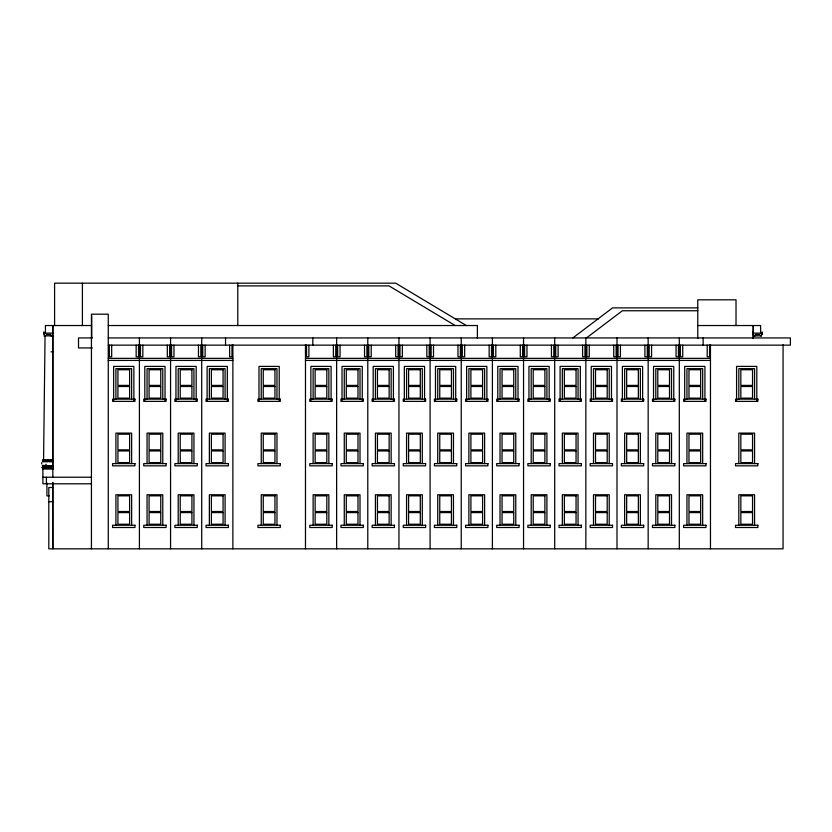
<?xml version="1.0" encoding="UTF-8"?>
<svg xmlns="http://www.w3.org/2000/svg" width="832" height="832" viewBox="0 0 832 832"><rect width="100%" height="100%" fill="white"/><g stroke="black" fill="none" stroke-linecap="round" stroke-linejoin="round"><path stroke-width="1.25" d="M752.908 334.277L752.908 331.958M762.154 334.277L762.154 331.947M44.377 460.086L43.566 460.086L45.063 335.67M41.704 462.686L41.621 463.913M44.221 333.122L43.95 333.788L44.564 333.788L43.95 333.788L43.95 332.446M761.821 333.112L762.102 332.436L762.102 333.778L761.478 333.788L762.102 333.788M52.832 467.449L42.203 467.459L42.765 466.638L53.331 466.638M42.203 467.438L42.765 466.627M572.842 337.938L612.56 307.882L697.778 307.882M586.466 337.938L622.367 310.762L697.778 310.762M43.566 460.086L42.609 460.086L46.28 460.086M43.046 461.614L42.411 461.583L44.086 461.583M45.302 335.868L43.95 335.878L53.03 335.878L50.877 335.868M760.739 335.878C765.638 335.868 747.698 335.889 755.165 335.868M52.759 460.086L51.116 460.086M52.582 460.086L49.982 460.086M53.05 461.583L50.96 461.583M52.582 461.614L49.587 461.583M237.786 285.886L389.033 285.886L455.166 325.53M455.655 318.874L598.624 318.874M91.499 325.53L45.438 325.53L45.438 332.738M108.264 325.53L477.402 325.53L477.402 338.364M697.778 325.53L760.604 325.53L760.604 332.738M43.898 333.122L53.134 333.122M752.908 333.122L762.154 333.122M50.877 334.506L46.259 334.506M755.165 334.506L759.782 334.506M92.404 337.938L78.51 337.938L78.51 347.942L92.404 347.942M108.264 337.938L790.4 337.938L790.4 345.145L108.264 345.145M51.012 351.832L52.77 351.832M108.264 358.342L232.877 358.342M305.479 358.342L710.466 358.342M108.264 360.422L232.877 360.422M305.479 360.422L710.466 360.422M47.518 460.086L50.357 460.086M48.745 460.086L44.845 460.086M46.634 461.583L50.357 461.614M44.845 461.614L47.518 461.614M42.89 465.722L53.331 465.722M52.676 467.99L42.411 467.99L42.328 467.438M52.458 468.489L42.557 467.979M42.827 468.478L42.89 469.04L53.321 469.04M42.89 477.235L91.51 477.225M91.51 483.798L42.89 483.798L42.89 469.03M52.77 487.5L48.807 487.5L48.807 548.829L783.068 548.829L783.068 344.77M49.265 495.893L46.914 495.893L46.914 482.903M48.807 501.706L52.77 501.706M45.261 461.583L43.638 461.614M466.367 325.53L395.689 283.171L54.59 283.171L54.59 325.53M756.808 401.388L756.808 366.402L736.58 366.402L736.58 401.388M754.562 399.142L754.562 368.659L738.826 368.659L738.826 399.142M754.562 463.59L754.562 433.108L738.826 433.108L738.826 463.59M754.562 525.242L754.562 494.759L738.826 494.759L738.826 525.242M753.272 332.738L753.251 325.53L753.22 338.51L753.272 334.017M736.018 325.53L736.018 299.822L697.778 299.822L697.778 338.51M710.466 344.77L710.466 548.829M709.582 345.145L709.582 356.772L707.21 356.772L707.21 345.145M704.922 401.388L704.922 366.402L684.705 366.402L684.705 401.388M703.134 337.938L703.134 345.145M702.676 399.142L702.676 368.659L686.951 368.659L686.951 399.142M702.676 463.59L702.676 433.108L686.951 433.108L686.951 463.59M702.676 525.242L702.676 494.759L686.951 494.759L686.951 525.242M682.729 345.145L682.729 356.772L680.358 356.772L680.358 345.145M679.307 337.938L679.307 548.829M678.423 345.145L678.423 356.772L676.052 356.772L676.052 345.145M673.774 401.388L673.774 366.402L653.546 366.402L653.546 401.388M671.528 399.142L671.528 368.659L655.803 368.659L655.803 399.142M671.528 463.59L671.528 433.108L655.803 433.108L655.803 463.59M671.528 525.242L671.528 494.759L655.803 494.759L655.803 525.242M651.57 345.145L651.57 356.772L649.199 356.772L649.199 345.145M648.159 337.938L648.159 548.829M647.275 345.145L647.275 356.772L644.904 356.772L644.904 345.145M642.626 401.388L642.626 366.402L622.398 366.402L622.398 401.388M640.37 399.142L640.37 368.659L624.645 368.659L624.645 399.142M640.37 463.59L640.37 433.108L624.645 433.108L624.645 463.59M640.37 525.242L640.37 494.759L624.645 494.759L624.645 525.242M620.422 345.145L620.422 356.772L618.051 356.772L618.051 345.145M617.001 337.938L617.001 548.829M616.127 345.145L616.127 356.772L613.746 356.772L613.746 345.145M611.468 401.388L611.468 366.402L591.24 366.402L591.24 401.388M609.222 399.142L609.222 368.659L593.497 368.659L593.497 399.142M609.222 463.59L609.222 433.108L593.497 433.108L593.497 463.59M609.222 525.242L609.222 494.759L593.497 494.759L593.497 525.242M589.264 345.145L589.264 356.772L586.893 356.772L586.893 345.145M585.853 337.938L585.853 548.829M584.969 345.145L584.969 356.772L582.598 356.772L582.598 345.145M580.32 401.388L580.32 366.402L560.092 366.402L560.092 401.388M578.063 399.142L578.063 368.659L562.338 368.659L562.338 399.142M578.063 463.59L578.063 433.108L562.338 433.108L562.338 463.59M578.063 525.242L578.063 494.759L562.338 494.759L562.338 525.242M558.116 345.145L558.116 356.772L555.745 356.772L555.745 345.145M554.705 337.938L554.705 548.829M553.821 345.145L553.821 356.772L551.45 356.772L551.45 345.145M549.162 401.388L549.162 366.402L528.944 366.402L528.944 401.388M546.915 399.142L546.915 368.659L531.19 368.659L531.19 399.142M546.915 463.59L546.915 433.108L531.19 433.108L531.19 463.59M546.915 525.242L546.915 494.759L531.19 494.759L531.19 525.242M526.968 345.145L526.968 356.772L524.586 356.772L524.586 345.145M523.546 337.938L523.546 548.829M522.662 345.145L522.662 356.772L520.291 356.772L520.291 345.145M518.014 401.388L518.014 366.402L497.786 366.402L497.786 401.388M515.767 399.142L515.767 368.659L500.032 368.659L500.032 399.142M515.767 463.59L515.767 433.108L500.032 433.108L500.032 463.59M515.767 525.242L515.767 494.759L500.032 494.759L500.032 525.242M495.81 345.145L495.81 356.772L493.438 356.772L493.438 345.145M492.398 337.938L492.398 548.829M491.514 345.145L491.514 356.772L489.143 356.772L489.143 345.145M486.866 401.388L486.866 366.402L466.638 366.402L466.638 401.388M484.609 399.142L484.609 368.659L468.884 368.659L468.884 399.142M484.609 463.59L484.609 433.108L468.884 433.108L468.884 463.59M484.609 525.242L484.609 494.759L468.884 494.759L468.884 525.242M464.662 345.145L464.662 356.772L462.29 356.772L462.29 345.145M461.24 337.938L461.24 548.829M460.356 345.145L460.356 356.772L457.985 356.772L457.985 345.145M455.707 401.388L455.707 366.402L435.479 366.402L435.479 401.388M453.461 399.142L453.461 368.659L437.736 368.659L437.736 399.142M453.461 463.59L453.461 433.108L437.736 433.108L437.736 463.59M453.461 525.242L453.461 494.759L437.736 494.759L437.736 525.242M433.503 345.145L433.503 356.772L431.132 356.772L431.132 345.145M430.092 337.938L430.092 548.829M429.208 345.145L429.208 356.772L426.837 356.772L426.837 345.145M424.559 401.388L424.559 366.402L404.331 366.402L404.331 401.388M422.302 399.142L422.302 368.659L406.578 368.659L406.578 399.142M422.302 463.59L422.302 433.108L406.578 433.108L406.578 463.59M422.302 525.242L422.302 494.759L406.578 494.759L406.578 525.242M402.355 345.145L402.355 356.772L399.984 356.772L399.984 345.145M398.944 337.938L398.944 548.829M398.06 345.145L398.06 356.772L395.689 356.772L395.689 345.145M393.401 401.388L393.401 366.402L373.173 366.402L373.173 401.388M391.154 399.142L391.154 368.659L375.43 368.659L375.43 399.142M391.154 463.59L391.154 433.108L375.43 433.108L375.43 463.59M391.154 525.242L391.154 494.759L375.43 494.759L375.43 525.242M371.207 345.145L371.207 356.772L368.826 356.772L368.826 345.145M367.786 337.938L367.786 548.829M366.902 345.145L366.902 356.772L364.53 356.772L364.53 345.145M362.253 401.388L362.253 366.402L342.025 366.402L342.025 401.388M360.006 399.142L360.006 368.659L344.271 368.659L344.271 399.142M360.006 463.59L360.006 433.108L344.271 433.108L344.271 463.59M360.006 525.242L360.006 494.759L344.271 494.759L344.271 525.242M340.049 345.145L340.049 356.772L337.678 356.772L337.678 345.145M336.638 337.938L336.638 548.829M335.754 345.145L335.754 356.772L333.382 356.772L333.382 345.145M331.105 401.388L331.105 366.402L310.877 366.402L310.877 401.388M328.848 399.142L328.848 368.659L313.123 368.659L313.123 399.142M328.848 463.59L328.848 433.108L313.123 433.108L313.123 463.59M328.848 525.242L328.848 494.759L313.123 494.759L313.123 525.242M312.811 337.938L312.811 345.145M308.901 345.145L308.901 356.772L306.53 356.772L306.53 345.145M305.479 344.77L305.479 548.829M279.219 401.388L279.219 366.402L258.991 366.402L258.991 401.388M276.973 399.142L276.973 368.659L261.238 368.659L261.238 399.142M276.973 463.59L276.973 433.108L261.238 433.108L261.238 463.59M276.973 525.242L276.973 494.759L261.238 494.759L261.238 525.242M237.786 283.171L237.786 325.53M232.877 344.77L232.877 548.829M231.993 345.145L231.993 356.772L229.622 356.772L229.622 345.145M227.334 401.388L227.334 366.402L207.116 366.402L207.116 401.388M225.545 337.938L225.545 345.145M225.087 399.142L225.087 368.659L209.362 368.659L209.362 399.142M225.087 463.59L225.087 433.108L209.362 433.108L209.362 463.59M225.087 525.242L225.087 494.759L209.362 494.759L209.362 525.242M205.14 345.145L205.14 356.772L202.769 356.772L202.769 345.145M201.718 337.938L201.718 548.829M200.834 345.145L200.834 356.772L198.463 356.772L198.463 345.145M196.186 401.388L196.186 366.402L175.958 366.402L175.958 401.388M193.939 399.142L193.939 368.659L178.214 368.659L178.214 399.142M193.939 463.59L193.939 433.108L178.214 433.108L178.214 463.59M193.939 525.242L193.939 494.759L178.214 494.759L178.214 525.242M173.982 345.145L173.982 356.772L171.61 356.772L171.61 345.145M170.57 337.938L170.57 548.829M169.686 345.145L169.686 356.772L167.315 356.772L167.315 345.145M165.038 401.388L165.038 366.402L144.81 366.402L144.81 401.388M162.781 399.142L162.781 368.659L147.056 368.659L147.056 399.142M162.781 463.59L162.781 433.108L147.056 433.108L147.056 463.59M162.781 525.242L162.781 494.759L147.056 494.759L147.056 525.242M142.834 345.145L142.834 356.772L140.462 356.772L140.462 345.145M139.412 337.938L139.412 548.829M138.538 345.145L138.538 356.772L136.157 356.772L136.157 345.145M133.879 401.388L133.879 366.402L113.651 366.402L113.651 401.388M131.633 399.142L131.633 368.659L115.908 368.659L115.908 399.142M131.633 463.59L131.633 433.108L115.908 433.108L115.908 463.59M131.633 525.242L131.633 494.759L115.908 494.759L115.908 525.242M111.675 345.145L111.675 356.772L109.304 356.772L109.304 345.145M108.264 548.829L108.264 314.194L91.437 314.194L91.437 548.829M91.728 316.014L91.728 337.938M82.41 283.171L82.41 325.53M52.832 477.422L52.832 325.53L52.77 332.738M52.832 482.622L52.832 548.829L52.77 482.352M52.79 334.61L52.79 466.856M52.146 465.722L42.411 465.41L44.086 465.722M46.394 477.225L46.394 483.798M46.02 464.183L46.02 466.554M43.898 331.947L43.898 334.277M42.89 465.712L42.89 466.638M44.106 334.506L44.106 334.506M762.102 334.506L761.478 334.506L762.102 334.506M129.615 369.741L117.926 369.741L117.926 385.403L129.615 385.403L129.615 369.741M160.763 369.741L149.074 369.741L149.074 385.403L160.763 385.403L160.763 369.741M191.922 369.741L180.222 369.741L180.222 385.403L191.922 385.403L191.922 369.741M223.07 369.741L211.38 369.741L211.38 385.403L223.07 385.403L223.07 369.741M274.955 369.741L263.255 369.741L263.255 385.403L274.955 385.403L274.955 369.741M326.83 369.741L315.141 369.741L315.141 385.403L326.83 385.403L326.83 369.741M357.989 369.741L346.289 369.741L346.289 385.403L357.989 385.403L357.989 369.741M389.137 369.741L377.447 369.741L377.447 385.403L389.137 385.403L389.137 369.741M420.295 369.741L408.595 369.741L408.595 385.403L420.295 385.403L420.295 369.741M451.443 369.741L439.754 369.741L439.754 385.403L451.443 385.403L451.443 369.741M482.591 369.741L470.902 369.741L470.902 385.403L482.591 385.403L482.591 369.741M513.75 369.741L502.05 369.741L502.05 385.403L513.75 385.403L513.75 369.741M544.898 369.741L533.208 369.741L533.208 385.403L544.898 385.403L544.898 369.741M576.056 369.741L564.356 369.741L564.356 385.403L576.056 385.403L576.056 369.741M607.204 369.741L595.514 369.741L595.514 385.403L607.204 385.403L607.204 369.741M638.352 369.741L626.662 369.741L626.662 385.403L638.352 385.403L638.352 369.741M669.51 369.741L657.81 369.741L657.81 385.403L669.51 385.403L669.51 369.741M700.658 369.741L688.969 369.741L688.969 385.403L700.658 385.403L700.658 369.741M752.544 369.741L740.844 369.741L740.844 385.403L752.544 385.403L752.544 369.741M129.615 386.495L117.926 386.495L117.926 398.143L129.615 398.143L129.615 386.495M160.763 386.495L149.074 386.495L149.074 398.143L160.763 398.143L160.763 386.495M191.922 386.495L180.222 386.495L180.222 398.143L191.922 398.143L191.922 386.495M223.07 386.495L211.38 386.495L211.38 398.143L223.07 398.143L223.07 386.495M274.955 386.495L263.255 386.495L263.255 398.143L274.955 398.143L274.955 386.495M326.83 386.495L315.141 386.495L315.141 398.143L326.83 398.143L326.83 386.495M357.989 386.495L346.289 386.495L346.289 398.143L357.989 398.143L357.989 386.495M389.137 386.495L377.447 386.495L377.447 398.143L389.137 398.143L389.137 386.495M420.295 386.495L408.595 386.495L408.595 398.143L420.295 398.143L420.295 386.495M451.443 386.495L439.754 386.495L439.754 398.143L451.443 398.143L451.443 386.495M482.591 386.495L470.902 386.495L470.902 398.143L482.591 398.143L482.591 386.495M513.75 386.495L502.05 386.495L502.05 398.143L513.75 398.143L513.75 386.495M544.898 386.495L533.208 386.495L533.208 398.143L544.898 398.143L544.898 386.495M576.056 386.495L564.356 386.495L564.356 398.143L576.056 398.143L576.056 386.495M607.204 386.495L595.514 386.495L595.514 398.143L607.204 398.143L607.204 386.495M638.352 386.495L626.662 386.495L626.662 398.143L638.352 398.143L638.352 386.495M669.51 386.495L657.81 386.495L657.81 398.143L669.51 398.143L669.51 386.495M700.658 386.495L688.969 386.495L688.969 398.143L700.658 398.143L700.658 386.495M752.544 386.495L740.844 386.495L740.844 398.143L752.544 398.143L752.544 386.495M134.94 399.142L112.59 399.142L112.59 401.388L134.94 401.388L134.94 399.142M166.098 399.142L143.749 399.142L143.749 401.388L166.098 401.388L166.098 399.142M197.246 399.142L174.897 399.142L174.897 401.388L197.246 401.388L197.246 399.142M228.394 399.142L206.055 399.142L206.055 401.388L228.394 401.388L228.394 399.142M280.28 399.142L257.93 399.142L257.93 401.388L280.28 401.388L280.28 399.142M332.166 399.142L309.816 399.142L309.816 401.388L332.166 401.388L332.166 399.142M363.314 399.142L340.964 399.142L340.964 401.388L363.314 401.388L363.314 399.142M394.462 399.142L372.122 399.142L372.122 401.388L394.462 401.388L394.462 399.142M425.62 399.142L403.27 399.142L403.27 401.388L425.62 401.388L425.62 399.142M456.768 399.142L434.418 399.142L434.418 401.388L456.768 401.388L456.768 399.142M487.926 399.142L465.577 399.142L465.577 401.388L487.926 401.388L487.926 399.142M519.074 399.142L496.725 399.142L496.725 401.388L519.074 401.388L519.074 399.142M550.222 399.142L527.883 399.142L527.883 401.388L550.222 401.388L550.222 399.142M581.381 399.142L559.031 399.142L559.031 401.388L581.381 401.388L581.381 399.142M612.529 399.142L590.179 399.142L590.179 401.388L612.529 401.388L612.529 399.142M643.687 399.142L621.338 399.142L621.338 401.388L643.687 401.388L643.687 399.142M674.835 399.142L652.486 399.142L652.486 401.388L674.835 401.388L674.835 399.142M705.983 399.142L683.644 399.142L683.644 401.388L705.983 401.388L705.983 399.142M757.869 399.142L735.519 399.142L735.519 401.388L757.869 401.388L757.869 399.142M129.615 434.19L117.926 434.19L117.926 449.852L129.615 449.852L129.615 434.19M160.763 434.19L149.074 434.19L149.074 449.852L160.763 449.852L160.763 434.19M191.922 434.19L180.222 434.19L180.222 449.852L191.922 449.852L191.922 434.19M223.07 434.19L211.38 434.19L211.38 449.852L223.07 449.852L223.07 434.19M274.955 434.19L263.255 434.19L263.255 449.852L274.955 449.852L274.955 434.19M326.83 434.19L315.141 434.19L315.141 449.852L326.83 449.852L326.83 434.19M357.989 434.19L346.289 434.19L346.289 449.852L357.989 449.852L357.989 434.19M389.137 434.19L377.447 434.19L377.447 449.852L389.137 449.852L389.137 434.19M420.295 434.19L408.595 434.19L408.595 449.852L420.295 449.852L420.295 434.19M451.443 434.19L439.754 434.19L439.754 449.852L451.443 449.852L451.443 434.19M482.591 434.19L470.902 434.19L470.902 449.852L482.591 449.852L482.591 434.19M513.75 434.19L502.05 434.19L502.05 449.852L513.75 449.852L513.75 434.19M544.898 434.19L533.208 434.19L533.208 449.852L544.898 449.852L544.898 434.19M576.056 434.19L564.356 434.19L564.356 449.852L576.056 449.852L576.056 434.19M607.204 434.19L595.514 434.19L595.514 449.852L607.204 449.852L607.204 434.19M638.352 434.19L626.662 434.19L626.662 449.852L638.352 449.852L638.352 434.19M669.51 434.19L657.81 434.19L657.81 449.852L669.51 449.852L669.51 434.19M700.658 434.19L688.969 434.19L688.969 449.852L700.658 449.852L700.658 434.19M752.544 434.19L740.844 434.19L740.844 449.852L752.544 449.852L752.544 434.19M129.615 450.944L117.926 450.944L117.926 462.592L129.615 462.592L129.615 450.944M160.763 450.944L149.074 450.944L149.074 462.592L160.763 462.592L160.763 450.944M191.922 450.944L180.222 450.944L180.222 462.592L191.922 462.592L191.922 450.944M223.07 450.944L211.38 450.944L211.38 462.592L223.07 462.592L223.07 450.944M274.955 450.944L263.255 450.944L263.255 462.592L274.955 462.592L274.955 450.944M326.83 450.944L315.141 450.944L315.141 462.592L326.83 462.592L326.83 450.944M357.989 450.944L346.289 450.944L346.289 462.592L357.989 462.592L357.989 450.944M389.137 450.944L377.447 450.944L377.447 462.592L389.137 462.592L389.137 450.944M420.295 450.944L408.595 450.944L408.595 462.592L420.295 462.592L420.295 450.944M451.443 450.944L439.754 450.944L439.754 462.592L451.443 462.592L451.443 450.944M482.591 450.944L470.902 450.944L470.902 462.592L482.591 462.592L482.591 450.944M513.75 450.944L502.05 450.944L502.05 462.592L513.75 462.592L513.75 450.944M544.898 450.944L533.208 450.944L533.208 462.592L544.898 462.592L544.898 450.944M576.056 450.944L564.356 450.944L564.356 462.592L576.056 462.592L576.056 450.944M607.204 450.944L595.514 450.944L595.514 462.592L607.204 462.592L607.204 450.944M638.352 450.944L626.662 450.944L626.662 462.592L638.352 462.592L638.352 450.944M669.51 450.944L657.81 450.944L657.81 462.592L669.51 462.592L669.51 450.944M700.658 450.944L688.969 450.944L688.969 462.592L700.658 462.592L700.658 450.944M752.544 450.944L740.844 450.944L740.844 462.592L752.544 462.592L752.544 450.944M134.94 463.59L112.59 463.59L112.59 465.837L134.94 465.837L134.94 463.59M166.098 463.59L143.749 463.59L143.749 465.837L166.098 465.837L166.098 463.59M197.246 463.59L174.897 463.59L174.897 465.837L197.246 465.837L197.246 463.59M228.394 463.59L206.055 463.59L206.055 465.837L228.394 465.837L228.394 463.59M280.28 463.59L257.93 463.59L257.93 465.837L280.28 465.837L280.28 463.59M332.166 463.59L309.816 463.59L309.816 465.837L332.166 465.837L332.166 463.59M363.314 463.59L340.964 463.59L340.964 465.837L363.314 465.837L363.314 463.59M394.462 463.59L372.122 463.59L372.122 465.837L394.462 465.837L394.462 463.59M425.62 463.59L403.27 463.59L403.27 465.837L425.62 465.837L425.62 463.59M456.768 463.59L434.418 463.59L434.418 465.837L456.768 465.837L456.768 463.59M487.926 463.59L465.577 463.59L465.577 465.837L487.926 465.837L487.926 463.59M519.074 463.59L496.725 463.59L496.725 465.837L519.074 465.837L519.074 463.59M550.222 463.59L527.883 463.59L527.883 465.837L550.222 465.837L550.222 463.59M581.381 463.59L559.031 463.59L559.031 465.837L581.381 465.837L581.381 463.59M612.529 463.59L590.179 463.59L590.179 465.837L612.529 465.837L612.529 463.59M643.687 463.59L621.338 463.59L621.338 465.837L643.687 465.837L643.687 463.59M674.835 463.59L652.486 463.59L652.486 465.837L674.835 465.837L674.835 463.59M705.983 463.59L683.644 463.59L683.644 465.837L705.983 465.837L705.983 463.59M757.869 463.59L735.519 463.59L735.519 465.837L757.869 465.837L757.869 463.59M129.615 495.841L117.926 495.841L117.926 511.514L129.615 511.514L129.615 495.841M160.763 495.841L149.074 495.841L149.074 511.514L160.763 511.514L160.763 495.841M191.922 495.841L180.222 495.841L180.222 511.514L191.922 511.514L191.922 495.841M223.07 495.841L211.38 495.841L211.38 511.514L223.07 511.514L223.07 495.841M274.955 495.841L263.255 495.841L263.255 511.514L274.955 511.514L274.955 495.841M326.83 495.841L315.141 495.841L315.141 511.514L326.83 511.514L326.83 495.841M357.989 495.841L346.289 495.841L346.289 511.514L357.989 511.514L357.989 495.841M389.137 495.841L377.447 495.841L377.447 511.514L389.137 511.514L389.137 495.841M420.295 495.841L408.595 495.841L408.595 511.514L420.295 511.514L420.295 495.841M451.443 495.841L439.754 495.841L439.754 511.514L451.443 511.514L451.443 495.841M482.591 495.841L470.902 495.841L470.902 511.514L482.591 511.514L482.591 495.841M513.75 495.841L502.05 495.841L502.05 511.514L513.75 511.514L513.75 495.841M544.898 495.841L533.208 495.841L533.208 511.514L544.898 511.514L544.898 495.841M576.056 495.841L564.356 495.841L564.356 511.514L576.056 511.514L576.056 495.841M607.204 495.841L595.514 495.841L595.514 511.514L607.204 511.514L607.204 495.841M638.352 495.841L626.662 495.841L626.662 511.514L638.352 511.514L638.352 495.841M669.51 495.841L657.81 495.841L657.81 511.514L669.51 511.514L669.51 495.841M700.658 495.841L688.969 495.841L688.969 511.514L700.658 511.514L700.658 495.841M752.544 495.841L740.844 495.841L740.844 511.514L752.544 511.514L752.544 495.841M129.615 512.595L117.926 512.595L117.926 524.243L129.615 524.243L129.615 512.595M160.763 512.595L149.074 512.595L149.074 524.243L160.763 524.243L160.763 512.595M191.922 512.595L180.222 512.595L180.222 524.243L191.922 524.243L191.922 512.595M223.07 512.595L211.38 512.595L211.38 524.243L223.07 524.243L223.07 512.595M274.955 512.595L263.255 512.595L263.255 524.243L274.955 524.243L274.955 512.595M326.83 512.595L315.141 512.595L315.141 524.243L326.83 524.243L326.83 512.595M357.989 512.595L346.289 512.595L346.289 524.243L357.989 524.243L357.989 512.595M389.137 512.595L377.447 512.595L377.447 524.243L389.137 524.243L389.137 512.595M420.295 512.595L408.595 512.595L408.595 524.243L420.295 524.243L420.295 512.595M451.443 512.595L439.754 512.595L439.754 524.243L451.443 524.243L451.443 512.595M482.591 512.595L470.902 512.595L470.902 524.243L482.591 524.243L482.591 512.595M513.75 512.595L502.05 512.595L502.05 524.243L513.75 524.243L513.75 512.595M544.898 512.595L533.208 512.595L533.208 524.243L544.898 524.243L544.898 512.595M576.056 512.595L564.356 512.595L564.356 524.243L576.056 524.243L576.056 512.595M607.204 512.595L595.514 512.595L595.514 524.243L607.204 524.243L607.204 512.595M638.352 512.595L626.662 512.595L626.662 524.243L638.352 524.243L638.352 512.595M669.51 512.595L657.81 512.595L657.81 524.243L669.51 524.243L669.51 512.595M700.658 512.595L688.969 512.595L688.969 524.243L700.658 524.243L700.658 512.595M752.544 512.595L740.844 512.595L740.844 524.243L752.544 524.243L752.544 512.595M134.94 525.242L112.59 525.242L112.59 527.498L134.94 527.498L134.94 525.242M166.098 525.242L143.749 525.242L143.749 527.498L166.098 527.498L166.098 525.242M197.246 525.242L174.897 525.242L174.897 527.498L197.246 527.498L197.246 525.242M228.394 525.242L206.055 525.242L206.055 527.498L228.394 527.498L228.394 525.242M280.28 525.242L257.93 525.242L257.93 527.498L280.28 527.498L280.28 525.242M332.166 525.242L309.816 525.242L309.816 527.498L332.166 527.498L332.166 525.242M363.314 525.242L340.964 525.242L340.964 527.498L363.314 527.498L363.314 525.242M394.462 525.242L372.122 525.242L372.122 527.498L394.462 527.498L394.462 525.242M425.62 525.242L403.27 525.242L403.27 527.498L425.62 527.498L425.62 525.242M456.768 525.242L434.418 525.242L434.418 527.498L456.768 527.498L456.768 525.242M487.926 525.242L465.577 525.242L465.577 527.498L487.926 527.498L487.926 525.242M519.074 525.242L496.725 525.242L496.725 527.498L519.074 527.498L519.074 525.242M550.222 525.242L527.883 525.242L527.883 527.498L550.222 527.498L550.222 525.242M581.381 525.242L559.031 525.242L559.031 527.498L581.381 527.498L581.381 525.242M612.529 525.242L590.179 525.242L590.179 527.498L612.529 527.498L612.529 525.242M643.687 525.242L621.338 525.242L621.338 527.498L643.687 527.498L643.687 525.242M674.835 525.242L652.486 525.242L652.486 527.498L674.835 527.498L674.835 525.242M705.983 525.242L683.644 525.242L683.644 527.498L705.983 527.498L705.983 525.242M757.869 525.242L735.519 525.242L735.519 527.498L757.869 527.498L757.869 525.242"/></g></svg>
